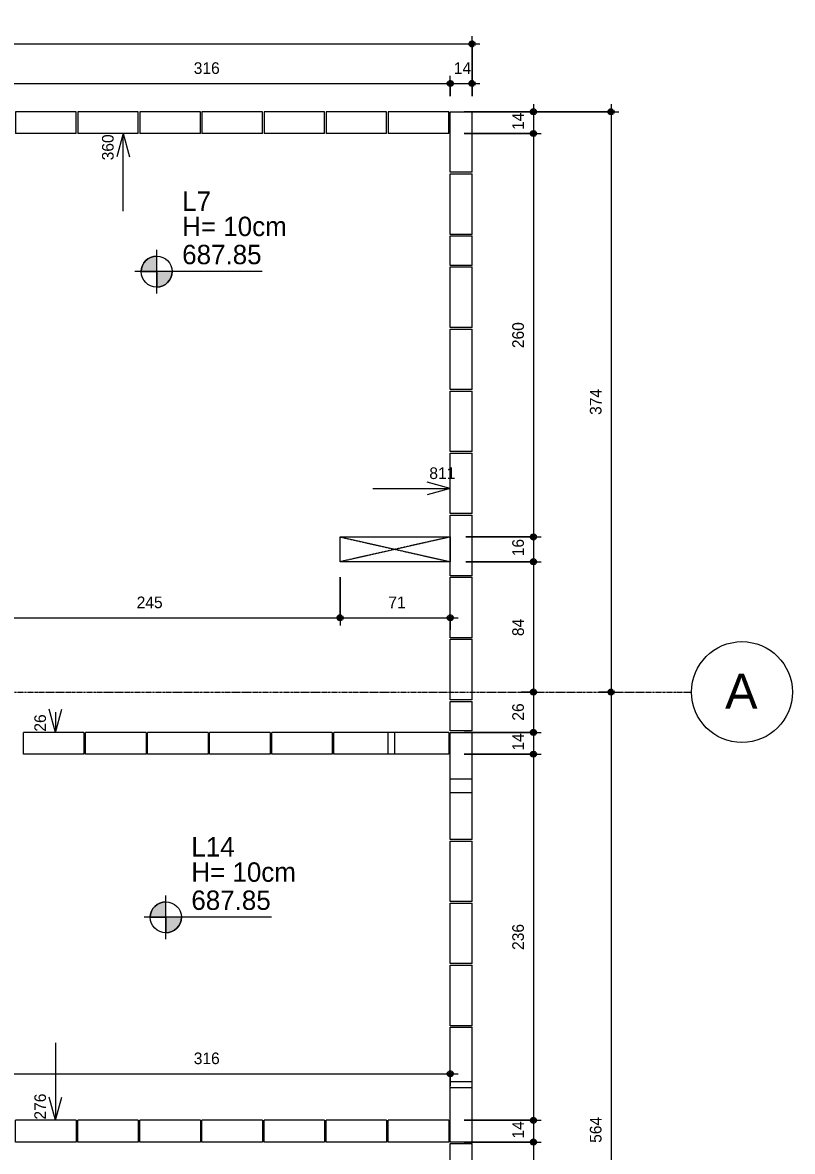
# Model space of a CAD drawing. Header units: centimetres. Extents: x 170 to 15941, y -2277 to 8860.
# Drawn here: x 8040 to 8536, y 134 to 862 of the extents above; entities that cross this region are included whole.
import ezdxf

# ---------------------------------------------------------------- set-up
doc = ezdxf.new("R2010")
doc.units = ezdxf.units.CM
doc.linetypes.add('Linha de eixo', pattern=[2.2225, 1.27, -0.3175, 0.3175, -0.3175])
doc.linetypes.add('Projeção', pattern=[0.396875, 0.238125, -0.15875])
doc.layers.add('A-ANNO-DIMS-1', color=1, linetype='Continuous', lineweight=9, true_color=0xff0000)
doc.layers.add('A-DETL-GENF-3', color=251, linetype='Continuous', lineweight=9, true_color=0x515151)
for name, color, linetype, lineweight in [('A-ANNO-DIMS-50', 7, 'Continuous', 9), ('A-DETL-THIN', 7, 'Continuous', 9), ('A-FLOR-OVHD', 7, 'Projeção', 9), ('G-ANNO-TEXT', 7, 'Continuous', 9), ('S-BEAM', 7, 'Continuous', 9), ('S-BEAM-1', 7, 'Continuous', 13), ('S-GRID-1', 7, 'Linha de eixo', 9), ('S-GRID-IDEN', 7, 'Continuous', 9)]:
    doc.layers.add(name, color=color, linetype=linetype, lineweight=lineweight)
doc.styles.add('Arial', font='arial.ttf', dxfattribs={"height": 22.5})
doc.styles.add('Bahnschrift_2', font='', dxfattribs={"height": 12.5})
doc.styles.add('Bahnschrift_7', font='', dxfattribs={"height": 7.5})
doc.styles.get('Bahnschrift_2').set_extended_font_data('Bahnschrift')
doc.styles.get('Bahnschrift_7').set_extended_font_data('Bahnschrift')
doc.dimstyles.new('COTA_ACUMULADA_1', dxfattribs={"dimscale": 30.48, "dimtxt": 8.33133, "dimasz": 0.049213, "dimexe": 0, "dimexo": 0.0625, "dimgap": 0.131234, "dimtad": 0, "dimjust": 2, "dimdec": 0, "dimzin": 0, "dimdsep": 46, "dimtxsty": 'Bahnschrift_7', "dimblk1": 'NONE', "dimblk2": 'OPEN30', "dimsah": 1, "dimcen": 0.09, "dimse1": 1, "dimsd1": 1, "dimazin": 0, "dimtfac": 1, "dimtdec": 4, "dimtix": 1, "dimtmove": 2, "dimatfit": 3, "dimfxl": 0, "dimfxlon": 1, "dimtvp": 1, "dimtolj": 1, "dimtzin": 0, "dimarcsym": 2})
doc.dimstyles.new('COTA_LINEAR', dxfattribs={"dimscale": 30.48, "dimtxt": 8.33133, "dimasz": 0.393701, "dimexe": 0.164042, "dimexo": 0.328084, "dimgap": 0.131234, "dimtad": 1, "dimdec": 0, "dimzin": 0, "dimdsep": 46, "dimtxsty": 'Bahnschrift_7', "dimblk1": 'DOTSMALL', "dimblk2": 'DOTSMALL', "dimsah": 1, "dimcen": 0.09, "dimdle": 0.164042, "dimazin": 0, "dimtfac": 1, "dimtdec": 4, "dimtix": 1, "dimtmove": 0, "dimatfit": 3, "dimfxl": 1, "dimtvp": 1, "dimtolj": 1, "dimtzin": 0, "dimarcsym": 2})

# ---------------------------------------------------------------- blocks, each defined once
blk = doc.blocks.new('LEONE - BLOCO CANALETA 14X39X2 - LEONE - BLOCO CANALETA 14X39X19-V2-FORMA DA COBERTURA')
at = {"layer": 'S-BEAM-1'}
for p, q in [((-19.5, 7), (19.5, 7)), ((-19.5, -7), (-19.5, 7)), ((19.5, 7), (19.5, -7)), ((-19.5, -7), (19.5, -7))]:
    blk.add_line(p, q, dxfattribs=at)
blk = doc.blocks.new('LEONE - BLOCO CANALETA 14X19X19 - LEONE - BLOCO CANALETA 14X19X19-3028554-FORMA DA COBERTURA')
at = {"layer": 'S-BEAM-1'}
for p, q in [((-9.5, 7), (9.5, 7)), ((-9.5, -7), (-9.5, 7)), ((9.5, 7), (9.5, -7)), ((-9.5, -7), (9.5, -7))]:
    blk.add_line(p, q, dxfattribs=at)
blk = doc.blocks.new('LEONE - BLOCO CANALETA 14X39X2 - LEONE - BLOCO CANALETA 14X39X19-2679375-FORMA DA COBERTURA')
at = {"layer": 'S-BEAM-1'}
for p, q in [((-19.5, 7), (19.5, 7)), ((-19.5, 7), (-19.5, -7)), ((19.5, -7), (19.5, 7)), ((-19.5, -7), (19.5, -7))]:
    blk.add_line(p, q, dxfattribs=at)
blk = doc.blocks.new('Eixo - M_Cabeça da grade - Círculo-45800-FORMA DA COBERTURA')
at = {"layer": 'S-GRID-IDEN'}
blk.add_circle((0, 0), 0.65, dxfattribs=at)
blk = doc.blocks.new('DIMBLOCK14-FORMA DA COBERTURA')
at = {"layer": 'A-ANNO-DIMS-50', "lineweight": 35, "true_color": 0xff0000}
h = blk.add_hatch(color=1, dxfattribs=at)
edge = h.paths.add_edge_path()
edge.add_arc((7999.52, 822.48), 1.5, 0, 360)
h = blk.add_hatch(color=1, dxfattribs=at)
edge = h.paths.add_edge_path()
edge.add_arc((8315.52, 822.48), 1.5, 0, 360)
at = {"layer": 'A-ANNO-DIMS-50', "color": 1, "true_color": 0xff0000}
for p, q in [((7999.52, 799.24), (7999.52, 827.48)), ((7999.52, 822.48), (8315.52, 822.48)), ((7999.52, 822.48), (7999.52, 799.24)), ((8315.52, 814.24), (8315.52, 827.48)), ((8315.52, 822.48), (8315.52, 814.24))]:
    blk.add_line(p, q, dxfattribs=at)
at = {"layer": 'A-ANNO-DIMS-50', "color": 1, "lineweight": 35, "true_color": 0xff0000}
for centre in [(7999.52, 822.48), (8315.52, 822.48)]:
    blk.add_circle(centre, 1.5, dxfattribs=at)
at = {"layer": 'A-ANNO-DIMS-50', "color": 0, "insert": (8150.26, 836.13), "char_height": 7.5, "width": 17.4201, "attachment_point": 1, "line_spacing_factor": 1.009858, "style": 'Bahnschrift_7'}
blk.add_mtext('316', dxfattribs=at)
blk = doc.blocks.new('_DotSmall')
at = {"color": 0, "linetype": 'ByBlock', "const_width": 0.5}
blk.add_lwpolyline([(-0.0625, 0, 1), (0.0625, 0, 1)], format="xyb", close=True, dxfattribs=at)
blk = doc.blocks.new('DIMBLOCK15-FORMA DA COBERTURA')
at = {"layer": 'A-ANNO-DIMS-50', "lineweight": 35, "true_color": 0xff0000}
h = blk.add_hatch(color=1, dxfattribs=at)
edge = h.paths.add_edge_path()
edge.add_arc((8315.52, 822.48), 1.5, 0, 360)
h = blk.add_hatch(color=1, dxfattribs=at)
edge = h.paths.add_edge_path()
edge.add_arc((8329.52, 822.48), 1.5, 0, 360)
at = {"layer": 'A-ANNO-DIMS-50', "color": 1, "true_color": 0xff0000}
for p, q in [((8315.52, 814.24), (8315.52, 827.48)), ((8315.52, 822.48), (8334.52, 822.48)), ((8315.52, 822.48), (8315.52, 814.24)), ((8329.52, 814.24), (8329.52, 827.48)), ((8329.52, 822.48), (8329.52, 814.24))]:
    blk.add_line(p, q, dxfattribs=at)
at = {"layer": 'A-ANNO-DIMS-50', "color": 1, "lineweight": 35, "true_color": 0xff0000}
for centre in [(8315.52, 822.48), (8329.52, 822.48)]:
    blk.add_circle(centre, 1.5, dxfattribs=at)
at = {"layer": 'A-ANNO-DIMS-50', "color": 0, "insert": (8317.79, 836.13), "char_height": 7.5, "width": 11.3609, "attachment_point": 1, "line_spacing_factor": 1.009858, "style": 'Bahnschrift_7'}
blk.add_mtext('14', dxfattribs=at)
blk = doc.blocks.new('DIMBLOCK18-FORMA DA COBERTURA')
at = {"layer": 'A-ANNO-DIMS-50', "lineweight": 35, "true_color": 0xff0000}
h = blk.add_hatch(color=1, dxfattribs=at)
edge = h.paths.add_edge_path()
edge.add_arc((7504.52, 847.97), 1.5, 0, 360)
h = blk.add_hatch(color=1, dxfattribs=at)
edge = h.paths.add_edge_path()
edge.add_arc((8329.52, 847.97), 1.5, 0, 360)
at = {"layer": 'A-ANNO-DIMS-50', "color": 1, "true_color": 0xff0000}
for p, q in [((7504.52, 840.09), (7504.52, 852.97)), ((8329.52, 814.24), (8329.52, 852.97)), ((7504.52, 847.97), (8334.52, 847.97)), ((7504.52, 847.97), (7504.52, 840.09)), ((8329.52, 847.97), (8329.52, 814.24))]:
    blk.add_line(p, q, dxfattribs=at)
at = {"layer": 'A-ANNO-DIMS-50', "color": 1, "lineweight": 35, "true_color": 0xff0000}
for centre in [(7504.52, 847.97), (8329.52, 847.97)]:
    blk.add_circle(centre, 1.5, dxfattribs=at)
at = {"layer": 'A-ANNO-DIMS-50', "color": 0, "insert": (7908.5, 861.61), "char_height": 7.5, "width": 20.4496, "attachment_point": 1, "line_spacing_factor": 1.009858, "style": 'Bahnschrift_7'}
blk.add_mtext('825', dxfattribs=at)
blk = doc.blocks.new('DIMBLOCK56-FORMA DA COBERTURA')
at = {"layer": 'A-ANNO-DIMS-50', "lineweight": 35, "true_color": 0xff0000}
h = blk.add_hatch(color=1, dxfattribs=at)
edge = h.paths.add_edge_path()
edge.add_arc((8369.07, 804.24), 1.5, 0, 360)
h = blk.add_hatch(color=1, dxfattribs=at)
edge = h.paths.add_edge_path()
edge.add_arc((8369.07, 790.24), 1.5, 0, 360)
at = {"layer": 'A-ANNO-DIMS-50', "color": 1, "true_color": 0xff0000}
for p, q in [((8369.07, 809.24), (8369.07, 790.24)), ((8324.52, 804.24), (8374.07, 804.24)), ((8369.07, 804.24), (8324.52, 804.24)), ((8324.52, 790.24), (8374.07, 790.24)), ((8369.07, 790.24), (8324.52, 790.24))]:
    blk.add_line(p, q, dxfattribs=at)
at = {"layer": 'A-ANNO-DIMS-50', "color": 1, "lineweight": 35, "true_color": 0xff0000}
for centre in [(8369.07, 804.24), (8369.07, 790.24)]:
    blk.add_circle(centre, 1.5, dxfattribs=at)
at = {"layer": 'A-ANNO-DIMS-50', "color": 0, "insert": (8355.42, 792.51), "char_height": 7.5, "width": 11.3609, "attachment_point": 1, "rotation": 90, "line_spacing_factor": 1.009858, "style": 'Bahnschrift_7'}
blk.add_mtext('14', dxfattribs=at)
blk = doc.blocks.new('DIMBLOCK57-FORMA DA COBERTURA')
at = {"layer": 'A-ANNO-DIMS-50', "lineweight": 35, "true_color": 0xff0000}
h = blk.add_hatch(color=1, dxfattribs=at)
edge = h.paths.add_edge_path()
edge.add_arc((8369.07, 790.24), 1.5, 0, 360)
h = blk.add_hatch(color=1, dxfattribs=at)
edge = h.paths.add_edge_path()
edge.add_arc((8369.07, 530.24), 1.5, 0, 360)
at = {"layer": 'A-ANNO-DIMS-50', "color": 1, "true_color": 0xff0000}
for p, q in [((8324.52, 790.24), (8374.07, 790.24)), ((8369.07, 790.24), (8324.52, 790.24)), ((8369.07, 790.24), (8369.07, 530.24)), ((8325.52, 530.24), (8374.07, 530.24)), ((8369.07, 530.24), (8325.52, 530.24))]:
    blk.add_line(p, q, dxfattribs=at)
at = {"layer": 'A-ANNO-DIMS-50', "color": 1, "lineweight": 35, "true_color": 0xff0000}
for centre in [(8369.07, 790.24), (8369.07, 530.24)]:
    blk.add_circle(centre, 1.5, dxfattribs=at)
at = {"layer": 'A-ANNO-DIMS-50', "color": 0, "insert": (8355.42, 651.91), "char_height": 7.5, "width": 19.9952, "attachment_point": 1, "rotation": 90, "line_spacing_factor": 1.009858, "style": 'Bahnschrift_7'}
blk.add_mtext('260', dxfattribs=at)
blk = doc.blocks.new('DIMBLOCK58-FORMA DA COBERTURA')
at = {"layer": 'A-ANNO-DIMS-50', "lineweight": 35, "true_color": 0xff0000}
h = blk.add_hatch(color=1, dxfattribs=at)
edge = h.paths.add_edge_path()
edge.add_arc((8369.07, 530.24), 1.5, 0, 360)
h = blk.add_hatch(color=1, dxfattribs=at)
edge = h.paths.add_edge_path()
edge.add_arc((8369.07, 514.24), 1.5, 0, 360)
at = {"layer": 'A-ANNO-DIMS-50', "color": 1, "true_color": 0xff0000}
for p, q in [((8325.52, 530.24), (8374.07, 530.24)), ((8369.07, 530.24), (8325.52, 530.24)), ((8369.07, 530.24), (8369.07, 514.24)), ((8325.52, 514.24), (8374.07, 514.24)), ((8369.07, 514.24), (8325.52, 514.24))]:
    blk.add_line(p, q, dxfattribs=at)
at = {"layer": 'A-ANNO-DIMS-50', "color": 1, "lineweight": 35, "true_color": 0xff0000}
for centre in [(8369.07, 530.24), (8369.07, 514.24)]:
    blk.add_circle(centre, 1.5, dxfattribs=at)
at = {"layer": 'A-ANNO-DIMS-50', "color": 0, "insert": (8355.42, 517.76), "char_height": 7.5, "width": 10.755, "attachment_point": 1, "rotation": 90, "line_spacing_factor": 1.009858, "style": 'Bahnschrift_7'}
blk.add_mtext('16', dxfattribs=at)
blk = doc.blocks.new('DIMBLOCK59-FORMA DA COBERTURA')
at = {"layer": 'A-ANNO-DIMS-50', "lineweight": 35, "true_color": 0xff0000}
h = blk.add_hatch(color=1, dxfattribs=at)
edge = h.paths.add_edge_path()
edge.add_arc((8369.07, 514.24), 1.5, 0, 360)
h = blk.add_hatch(color=1, dxfattribs=at)
edge = h.paths.add_edge_path()
edge.add_arc((8369.07, 430.24), 1.5, 0, 360)
at = {"layer": 'A-ANNO-DIMS-50', "color": 1, "true_color": 0xff0000}
for p, q in [((8325.52, 514.24), (8374.07, 514.24)), ((8369.07, 514.24), (8325.52, 514.24)), ((8369.07, 514.24), (8369.07, 430.24)), ((8361.19, 430.24), (8374.07, 430.24)), ((8369.07, 430.24), (8361.19, 430.24))]:
    blk.add_line(p, q, dxfattribs=at)
at = {"layer": 'A-ANNO-DIMS-50', "color": 1, "lineweight": 35, "true_color": 0xff0000}
for centre in [(8369.07, 514.24), (8369.07, 430.24)]:
    blk.add_circle(centre, 1.5, dxfattribs=at)
at = {"layer": 'A-ANNO-DIMS-50', "color": 0, "insert": (8355.42, 466.31), "char_height": 7.5, "width": 14.239, "attachment_point": 1, "rotation": 90, "line_spacing_factor": 1.009858, "style": 'Bahnschrift_7'}
blk.add_mtext('84', dxfattribs=at)
blk = doc.blocks.new('DIMBLOCK60-FORMA DA COBERTURA')
at = {"layer": 'A-ANNO-DIMS-50', "lineweight": 35, "true_color": 0xff0000}
h = blk.add_hatch(color=1, dxfattribs=at)
edge = h.paths.add_edge_path()
edge.add_arc((8369.07, 430.24), 1.5, 0, 360)
h = blk.add_hatch(color=1, dxfattribs=at)
edge = h.paths.add_edge_path()
edge.add_arc((8369.07, 404.24), 1.5, 0, 360)
at = {"layer": 'A-ANNO-DIMS-50', "color": 1, "true_color": 0xff0000}
for p, q in [((8361.19, 430.24), (8374.07, 430.24)), ((8369.07, 430.24), (8361.19, 430.24)), ((8369.07, 430.24), (8369.07, 404.24)), ((8324.52, 404.24), (8374.07, 404.24)), ((8369.07, 404.24), (8324.52, 404.24))]:
    blk.add_line(p, q, dxfattribs=at)
at = {"layer": 'A-ANNO-DIMS-50', "color": 1, "lineweight": 35, "true_color": 0xff0000}
for centre in [(8369.07, 430.24), (8369.07, 404.24)]:
    blk.add_circle(centre, 1.5, dxfattribs=at)
at = {"layer": 'A-ANNO-DIMS-50', "color": 0, "insert": (8355.42, 411.82), "char_height": 7.5, "width": 13.0272, "attachment_point": 1, "rotation": 90, "line_spacing_factor": 1.009858, "style": 'Bahnschrift_7'}
blk.add_mtext('26', dxfattribs=at)
blk = doc.blocks.new('DIMBLOCK61-FORMA DA COBERTURA')
at = {"layer": 'A-ANNO-DIMS-50', "lineweight": 35, "true_color": 0xff0000}
h = blk.add_hatch(color=1, dxfattribs=at)
edge = h.paths.add_edge_path()
edge.add_arc((8369.07, 404.24), 1.5, 0, 360)
h = blk.add_hatch(color=1, dxfattribs=at)
edge = h.paths.add_edge_path()
edge.add_arc((8369.07, 390.24), 1.5, 0, 360)
at = {"layer": 'A-ANNO-DIMS-50', "color": 1, "true_color": 0xff0000}
for p, q in [((8324.52, 404.24), (8374.07, 404.24)), ((8369.07, 404.24), (8324.52, 404.24)), ((8369.07, 404.24), (8369.07, 390.24)), ((8324.52, 390.24), (8374.07, 390.24)), ((8369.07, 390.24), (8324.52, 390.24))]:
    blk.add_line(p, q, dxfattribs=at)
at = {"layer": 'A-ANNO-DIMS-50', "color": 1, "lineweight": 35, "true_color": 0xff0000}
for centre in [(8369.07, 404.24), (8369.07, 390.24)]:
    blk.add_circle(centre, 1.5, dxfattribs=at)
at = {"layer": 'A-ANNO-DIMS-50', "color": 0, "insert": (8355.42, 392.51), "char_height": 7.5, "width": 11.3609, "attachment_point": 1, "rotation": 90, "line_spacing_factor": 1.009858, "style": 'Bahnschrift_7'}
blk.add_mtext('14', dxfattribs=at)
blk = doc.blocks.new('DIMBLOCK62-FORMA DA COBERTURA')
at = {"layer": 'A-ANNO-DIMS-50', "lineweight": 35, "true_color": 0xff0000}
h = blk.add_hatch(color=1, dxfattribs=at)
edge = h.paths.add_edge_path()
edge.add_arc((8369.07, 390.24), 1.5, 0, 360)
h = blk.add_hatch(color=1, dxfattribs=at)
edge = h.paths.add_edge_path()
edge.add_arc((8369.07, 154.24), 1.5, 0, 360)
at = {"layer": 'A-ANNO-DIMS-50', "color": 1, "true_color": 0xff0000}
for p, q in [((8324.52, 390.24), (8374.07, 390.24)), ((8369.07, 390.24), (8324.52, 390.24)), ((8369.07, 390.24), (8369.07, 154.24)), ((8324.52, 154.24), (8374.07, 154.24)), ((8369.07, 154.24), (8324.52, 154.24))]:
    blk.add_line(p, q, dxfattribs=at)
at = {"layer": 'A-ANNO-DIMS-50', "color": 1, "lineweight": 35, "true_color": 0xff0000}
for centre in [(8369.07, 390.24), (8369.07, 154.24)]:
    blk.add_circle(centre, 1.5, dxfattribs=at)
at = {"layer": 'A-ANNO-DIMS-50', "color": 0, "insert": (8355.42, 264.04), "char_height": 7.5, "width": 19.6922, "attachment_point": 1, "rotation": 90, "line_spacing_factor": 1.009858, "style": 'Bahnschrift_7'}
blk.add_mtext('236', dxfattribs=at)
blk = doc.blocks.new('DIMBLOCK63-FORMA DA COBERTURA')
at = {"layer": 'A-ANNO-DIMS-50', "lineweight": 35, "true_color": 0xff0000}
h = blk.add_hatch(color=1, dxfattribs=at)
edge = h.paths.add_edge_path()
edge.add_arc((8369.07, 154.24), 1.5, 0, 360)
h = blk.add_hatch(color=1, dxfattribs=at)
edge = h.paths.add_edge_path()
edge.add_arc((8369.07, 140.24), 1.5, 0, 360)
at = {"layer": 'A-ANNO-DIMS-50', "color": 1, "true_color": 0xff0000}
for p, q in [((8324.52, 154.24), (8374.07, 154.24)), ((8369.07, 154.24), (8324.52, 154.24)), ((8369.07, 154.24), (8369.07, 140.24)), ((8324.52, 140.24), (8374.07, 140.24)), ((8369.07, 140.24), (8324.52, 140.24))]:
    blk.add_line(p, q, dxfattribs=at)
at = {"layer": 'A-ANNO-DIMS-50', "color": 1, "lineweight": 35, "true_color": 0xff0000}
for centre in [(8369.07, 154.24), (8369.07, 140.24)]:
    blk.add_circle(centre, 1.5, dxfattribs=at)
at = {"layer": 'A-ANNO-DIMS-50', "color": 0, "insert": (8355.42, 142.51), "char_height": 7.5, "width": 11.3609, "attachment_point": 1, "rotation": 90, "line_spacing_factor": 1.009858, "style": 'Bahnschrift_7'}
blk.add_mtext('14', dxfattribs=at)
blk = doc.blocks.new('DIMBLOCK64-FORMA DA COBERTURA')
at = {"layer": 'A-ANNO-DIMS-50', "lineweight": 35, "true_color": 0xff0000}
h = blk.add_hatch(color=1, dxfattribs=at)
edge = h.paths.add_edge_path()
edge.add_arc((8369.07, 140.24), 1.5, 0, 360)
h = blk.add_hatch(color=1, dxfattribs=at)
edge = h.paths.add_edge_path()
edge.add_arc((8369.07, -95.76), 1.5, 0, 360)
at = {"layer": 'A-ANNO-DIMS-50', "color": 1, "true_color": 0xff0000}
for p, q in [((8324.52, 140.24), (8374.07, 140.24)), ((8369.07, 140.24), (8324.52, 140.24)), ((8369.07, 140.24), (8369.07, -95.76)), ((8324.52, -95.76), (8374.07, -95.76)), ((8369.07, -95.76), (8324.52, -95.76))]:
    blk.add_line(p, q, dxfattribs=at)
at = {"layer": 'A-ANNO-DIMS-50', "color": 1, "lineweight": 35, "true_color": 0xff0000}
for centre in [(8369.07, 140.24), (8369.07, -95.76)]:
    blk.add_circle(centre, 1.5, dxfattribs=at)
at = {"layer": 'A-ANNO-DIMS-50', "color": 0, "insert": (8355.42, 14.04), "char_height": 7.5, "width": 19.6922, "attachment_point": 1, "rotation": 90, "line_spacing_factor": 1.009858, "style": 'Bahnschrift_7'}
blk.add_mtext('236', dxfattribs=at)
blk = doc.blocks.new('DIMBLOCK71-FORMA DA COBERTURA')
at = {"layer": 'A-ANNO-DIMS-50', "lineweight": 35, "true_color": 0xff0000}
h = blk.add_hatch(color=1, dxfattribs=at)
edge = h.paths.add_edge_path()
edge.add_arc((8419.07, 804.24), 1.5, 0, 360)
h = blk.add_hatch(color=1, dxfattribs=at)
edge = h.paths.add_edge_path()
edge.add_arc((8419.07, 430.24), 1.5, 0, 360)
at = {"layer": 'A-ANNO-DIMS-50', "color": 1, "true_color": 0xff0000}
for p, q in [((8419.07, 809.24), (8419.07, 430.24)), ((8339.52, 804.24), (8424.07, 804.24)), ((8419.07, 804.24), (8339.52, 804.24)), ((8411.19, 430.24), (8424.07, 430.24)), ((8419.07, 430.24), (8411.19, 430.24))]:
    blk.add_line(p, q, dxfattribs=at)
at = {"layer": 'A-ANNO-DIMS-50', "color": 1, "lineweight": 35, "true_color": 0xff0000}
for centre in [(8419.07, 804.24), (8419.07, 430.24)]:
    blk.add_circle(centre, 1.5, dxfattribs=at)
at = {"layer": 'A-ANNO-DIMS-50', "color": 0, "insert": (8405.42, 608.85), "char_height": 7.5, "width": 20.1467, "attachment_point": 1, "rotation": 90, "line_spacing_factor": 1.009858, "style": 'Bahnschrift_7'}
blk.add_mtext('374', dxfattribs=at)
blk = doc.blocks.new('DIMBLOCK72-FORMA DA COBERTURA')
at = {"layer": 'A-ANNO-DIMS-50', "lineweight": 35, "true_color": 0xff0000}
h = blk.add_hatch(color=1, dxfattribs=at)
edge = h.paths.add_edge_path()
edge.add_arc((8419.07, 430.24), 1.5, 0, 360)
h = blk.add_hatch(color=1, dxfattribs=at)
edge = h.paths.add_edge_path()
edge.add_arc((8419.07, -133.76), 1.5, 0, 360)
at = {"layer": 'A-ANNO-DIMS-50', "color": 1, "true_color": 0xff0000}
for p, q in [((8411.19, 430.24), (8424.07, 430.24)), ((8419.07, 430.24), (8411.19, 430.24)), ((8419.07, 430.24), (8419.07, -133.76)), ((8411.19, -133.76), (8424.07, -133.76)), ((8419.07, -133.76), (8411.19, -133.76))]:
    blk.add_line(p, q, dxfattribs=at)
at = {"layer": 'A-ANNO-DIMS-50', "color": 1, "lineweight": 35, "true_color": 0xff0000}
for centre in [(8419.07, 430.24), (8419.07, -133.76)]:
    blk.add_circle(centre, 1.5, dxfattribs=at)
at = {"layer": 'A-ANNO-DIMS-50', "color": 0, "insert": (8405.42, 139.72), "char_height": 7.5, "width": 20.4496, "attachment_point": 1, "rotation": 90, "line_spacing_factor": 1.009858, "style": 'Bahnschrift_7'}
blk.add_mtext('564', dxfattribs=at)
blk = doc.blocks.new('DIMBLOCK92-FORMA DA COBERTURA')
at = {"layer": 'A-ANNO-DIMS-50', "lineweight": 35, "true_color": 0xff0000}
h = blk.add_hatch(color=1, dxfattribs=at)
edge = h.paths.add_edge_path()
edge.add_arc((7999.52, 478.16), 1.5, 0, 360)
h = blk.add_hatch(color=1, dxfattribs=at)
edge = h.paths.add_edge_path()
edge.add_arc((8244.52, 478.16), 1.5, 0, 360)
at = {"layer": 'A-ANNO-DIMS-50', "color": 1, "true_color": 0xff0000}
for p, q in [((8244.52, 504.24), (8244.52, 473.16)), ((8244.52, 478.16), (8244.52, 504.24)), ((7999.52, 485.24), (7999.52, 473.16)), ((7999.52, 478.16), (7999.52, 485.24)), ((7999.52, 478.16), (8244.52, 478.16))]:
    blk.add_line(p, q, dxfattribs=at)
at = {"layer": 'A-ANNO-DIMS-50', "color": 1, "lineweight": 35, "true_color": 0xff0000}
for centre in [(7999.52, 478.16), (8244.52, 478.16)]:
    blk.add_circle(centre, 1.5, dxfattribs=at)
at = {"layer": 'A-ANNO-DIMS-50', "color": 0, "insert": (8113.5, 491.81), "char_height": 7.5, "width": 20.4496, "attachment_point": 1, "line_spacing_factor": 1.009858, "style": 'Bahnschrift_7'}
blk.add_mtext('245', dxfattribs=at)
blk = doc.blocks.new('DIMBLOCK93-FORMA DA COBERTURA')
at = {"layer": 'A-ANNO-DIMS-50', "lineweight": 35, "true_color": 0xff0000}
h = blk.add_hatch(color=1, dxfattribs=at)
edge = h.paths.add_edge_path()
edge.add_arc((8244.52, 478.16), 1.5, 0, 360)
h = blk.add_hatch(color=1, dxfattribs=at)
edge = h.paths.add_edge_path()
edge.add_arc((8315.52, 478.16), 1.5, 0, 360)
at = {"layer": 'A-ANNO-DIMS-50', "color": 1, "true_color": 0xff0000}
for p, q in [((8244.52, 504.24), (8244.52, 473.16)), ((8244.52, 478.16), (8244.52, 504.24)), ((8315.52, 470.28), (8315.52, 483.16)), ((8244.52, 478.16), (8320.52, 478.16)), ((8315.52, 478.16), (8315.52, 470.28))]:
    blk.add_line(p, q, dxfattribs=at)
at = {"layer": 'A-ANNO-DIMS-50', "color": 1, "lineweight": 35, "true_color": 0xff0000}
for centre in [(8244.52, 478.16), (8315.52, 478.16)]:
    blk.add_circle(centre, 1.5, dxfattribs=at)
at = {"layer": 'A-ANNO-DIMS-50', "color": 0, "insert": (8275.6, 491.81), "char_height": 7.5, "width": 10.6035, "attachment_point": 1, "line_spacing_factor": 1.009858, "style": 'Bahnschrift_7'}
blk.add_mtext('71', dxfattribs=at)
blk = doc.blocks.new('DIMBLOCK114-FORMA DA COBERTURA')
at = {"layer": 'A-ANNO-DIMS-50', "lineweight": 35, "true_color": 0xff0000}
h = blk.add_hatch(color=1, dxfattribs=at)
edge = h.paths.add_edge_path()
edge.add_arc((7999.52, 184.29), 1.5, 0, 360)
h = blk.add_hatch(color=1, dxfattribs=at)
edge = h.paths.add_edge_path()
edge.add_arc((8315.52, 184.29), 1.5, 0, 360)
at = {"layer": 'A-ANNO-DIMS-50', "color": 1, "true_color": 0xff0000}
for p, q in [((7999.52, 176.41), (7999.52, 189.29)), ((8315.52, 176.41), (8315.52, 189.29)), ((7999.52, 184.29), (8320.52, 184.29)), ((7999.52, 184.29), (7999.52, 176.41)), ((8315.52, 184.29), (8315.52, 176.41))]:
    blk.add_line(p, q, dxfattribs=at)
at = {"layer": 'A-ANNO-DIMS-50', "color": 1, "lineweight": 35, "true_color": 0xff0000}
for centre in [(7999.52, 184.29), (8315.52, 184.29)]:
    blk.add_circle(centre, 1.5, dxfattribs=at)
at = {"layer": 'A-ANNO-DIMS-50', "color": 0, "insert": (8150.26, 197.94), "char_height": 7.5, "width": 17.4201, "attachment_point": 1, "line_spacing_factor": 1.009858, "style": 'Bahnschrift_7'}
blk.add_mtext('316', dxfattribs=at)
blk = doc.blocks.new('DIMBLOCK314-FORMA DA COBERTURA')
at = {"layer": 'A-ANNO-DIMS-50', "color": 1, "true_color": 0xff0000}
for p, q in [((8265.52, 561.4), (8315.52, 561.4)), ((8315.52, 561.4), (8300.52, 565.42)), ((8315.52, 561.4), (8300.52, 557.38)), ((8315.52, 561.4), (8315.52, 561.4)), ((8315.52, 561.4), (8315.52, 561.4))]:
    blk.add_line(p, q, dxfattribs=at)
at = {"layer": 'A-ANNO-DIMS-50', "color": 0, "insert": (8302.02, 575.05), "char_height": 7.5, "width": 15.6023, "attachment_point": 1, "line_spacing_factor": 1.009858, "style": 'Bahnschrift_7'}
blk.add_mtext('811', dxfattribs=at)
blk = doc.blocks.new('_None')
blk = doc.blocks.new('_Open30')
at = {"color": 0, "linetype": 'ByBlock', "lineweight": -2}
for p, q in [((-1, 0.27), (0, 0)), ((0, 0), (-1, -0.27)), ((0, 0), (-1, 0))]:
    blk.add_line(p, q, dxfattribs=at)
blk = doc.blocks.new('DIMBLOCK352-FORMA DA COBERTURA')
at = {"layer": 'A-ANNO-DIMS-50', "color": 1, "true_color": 0xff0000}
for p, q in [((8104.82, 790.24), (8100.8, 775.24)), ((8104.82, 790.24), (8108.83, 775.24)), ((8104.82, 740.24), (8104.82, 790.24)), ((8104.82, 790.24), (8104.82, 790.24)), ((8104.82, 790.24), (8104.82, 790.24))]:
    blk.add_line(p, q, dxfattribs=at)
at = {"layer": 'A-ANNO-DIMS-50', "color": 0, "insert": (8091.17, 772.95), "char_height": 7.5, "width": 20.1467, "attachment_point": 1, "rotation": 90, "line_spacing_factor": 1.009858, "style": 'Bahnschrift_7'}
blk.add_mtext('360', dxfattribs=at)
blk = doc.blocks.new('DIMBLOCK354-FORMA DA COBERTURA')
at = {"layer": 'A-ANNO-DIMS-50', "color": 1, "true_color": 0xff0000}
for p, q in [((8061.22, 404.24), (8057.2, 419.24)), ((8061.22, 404.24), (8065.24, 419.24)), ((8061.22, 417.24), (8061.22, 404.24)), ((8061.22, 404.24), (8061.22, 404.24)), ((8061.22, 404.24), (8061.22, 404.24))]:
    blk.add_line(p, q, dxfattribs=at)
at = {"layer": 'A-ANNO-DIMS-50', "color": 0, "insert": (8047.58, 404.74), "char_height": 7.5, "width": 13.0272, "attachment_point": 1, "rotation": 90, "line_spacing_factor": 1.009858, "style": 'Bahnschrift_7'}
blk.add_mtext('26', dxfattribs=at)
blk = doc.blocks.new('DIMBLOCK355-FORMA DA COBERTURA')
at = {"layer": 'A-ANNO-DIMS-50', "color": 1, "true_color": 0xff0000}
for p, q in [((8061.22, 204.24), (8061.22, 154.24)), ((8061.22, 154.24), (8057.2, 169.24)), ((8061.22, 154.24), (8065.24, 169.24)), ((8061.22, 154.24), (8061.22, 154.24)), ((8061.22, 154.24), (8061.22, 154.24))]:
    blk.add_line(p, q, dxfattribs=at)
at = {"layer": 'A-ANNO-DIMS-50', "color": 0, "insert": (8047.58, 154.74), "char_height": 7.5, "width": 19.3893, "attachment_point": 1, "rotation": 90, "line_spacing_factor": 1.009858, "style": 'Bahnschrift_7'}
blk.add_mtext('276', dxfattribs=at)

msp = doc.modelspace()

# ---------------------------------------------------------------- hatches: boundary and pattern name
at = {"layer": 'A-DETL-GENF-3'}
for points in [[(8116.74, 701.21), (8126.39, 701.21), (8126.39, 711.21), (8123.81, 710.87), (8121.39, 709.87), (8119.32, 708.29), (8117.73, 706.21), (8116.74, 703.8), (8116.39, 701.21)], [(8126.39, 691.21), (8128.98, 691.56), (8131.39, 692.55), (8133.47, 694.14), (8135.06, 696.21), (8136.05, 698.63), (8136.39, 701.21), (8126.39, 701.21)], [(8123.63, 285.08), (8132.29, 285.08), (8132.29, 295.08), (8129.7, 294.74), (8127.29, 293.74), (8125.21, 292.15), (8123.63, 290.08), (8122.63, 287.67), (8122.29, 285.08)], [(8132.29, 275.08), (8134.87, 275.42), (8137.29, 276.42), (8139.36, 278.01), (8140.95, 280.08), (8141.95, 282.49), (8142.29, 285.08), (8132.29, 285.08)]]:
    msp.add_hatch(color=256, dxfattribs=at).paths.add_polyline_path(points)

# ---------------------------------------------------------------- linework, layer by layer
at = {"layer": 'A-DETL-THIN'}
for p, q in [((8126.39, 687.21), (8126.39, 715.21)), ((8126.39, 687.21), (8126.39, 715.21)), ((8126.39, 701.21), (8126.39, 711.21)), ((8194.39, 701.21), (8112.39, 701.21)), ((8194.39, 701.21), (8112.39, 701.21)), ((8116.39, 701.21), (8126.39, 701.21)), ((8136.39, 701.21), (8126.39, 701.21)), ((8126.39, 701.21), (8126.39, 691.21)), ((8244.52, 530.24), (8315.52, 530.24)), ((8244.52, 514.24), (8244.52, 530.24)), ((8315.52, 530.24), (8315.52, 514.24)), ((8315.52, 514.24), (8244.52, 514.24)), ((8132.29, 271.08), (8132.29, 299.08)), ((8132.29, 271.08), (8132.29, 299.08)), ((8132.29, 285.08), (8132.29, 295.08)), ((8200.29, 285.08), (8118.29, 285.08)), ((8200.29, 285.08), (8118.29, 285.08)), ((8122.29, 285.08), (8132.29, 285.08)), ((8142.29, 285.08), (8132.29, 285.08)), ((8132.29, 285.08), (8132.29, 275.08))]:
    msp.add_line(p, q, dxfattribs=at)
for centre in [(8126.39, 701.21), (8126.39, 701.21), (8132.29, 285.08), (8132.29, 285.08)]:
    msp.add_circle(centre, 10, dxfattribs=at)
for centre, start, end in [((8126.39, 701.21), 90, 180), ((8126.39, 701.21), 270, 360), ((8132.29, 285.08), 90, 180), ((8132.29, 285.08), 270, 360)]:
    msp.add_arc(centre, 10, start, end, dxfattribs=at)
at = {"layer": 'A-FLOR-OVHD'}
for p, q in [((8244.52, 530.24), (8315.52, 514.24)), ((8315.52, 530.24), (8244.52, 514.24))]:
    msp.add_line(p, q, dxfattribs=at)
at = {"layer": 'S-GRID-1'}
msp.add_line((5636.63, 430.24), (8470.88, 430.24), dxfattribs=at)

# ---------------------------------------------------------------- block references
at = {"layer": 'S-BEAM'}
for name, p, rotation in [('LEONE - BLOCO CANALETA 14X39X2 - LEONE - BLOCO CANALETA 14X39X19-2679375-FORMA DA COBERTURA', (8055.02, 797.24), 180), ('LEONE - BLOCO CANALETA 14X39X2 - LEONE - BLOCO CANALETA 14X39X19-2679375-FORMA DA COBERTURA', (8095.02, 797.24), 180), ('LEONE - BLOCO CANALETA 14X39X2 - LEONE - BLOCO CANALETA 14X39X19-2679375-FORMA DA COBERTURA', (8135.02, 797.24), 180), ('LEONE - BLOCO CANALETA 14X39X2 - LEONE - BLOCO CANALETA 14X39X19-2679375-FORMA DA COBERTURA', (8175.02, 797.24), 180), ('LEONE - BLOCO CANALETA 14X39X2 - LEONE - BLOCO CANALETA 14X39X19-2679375-FORMA DA COBERTURA', (8215.02, 797.24), 180), ('LEONE - BLOCO CANALETA 14X39X2 - LEONE - BLOCO CANALETA 14X39X19-2679375-FORMA DA COBERTURA', (8255.02, 797.24), 180), ('LEONE - BLOCO CANALETA 14X39X2 - LEONE - BLOCO CANALETA 14X39X19-2679375-FORMA DA COBERTURA', (8295.02, 797.24), 180), ('LEONE - BLOCO CANALETA 14X39X2 - LEONE - BLOCO CANALETA 14X39X19-V2-FORMA DA COBERTURA', (8322.52, 784.74), 90.00000000000026), ('LEONE - BLOCO CANALETA 14X39X2 - LEONE - BLOCO CANALETA 14X39X19-V2-FORMA DA COBERTURA', (8322.52, 744.74), 90.00000000000026), ('LEONE - BLOCO CANALETA 14X19X19 - LEONE - BLOCO CANALETA 14X19X19-3028554-FORMA DA COBERTURA', (8322.52, 714.74), 90.00000000000055), ('LEONE - BLOCO CANALETA 14X39X2 - LEONE - BLOCO CANALETA 14X39X19-V2-FORMA DA COBERTURA', (8322.52, 684.74), 90.00000000000026), ('LEONE - BLOCO CANALETA 14X39X2 - LEONE - BLOCO CANALETA 14X39X19-V2-FORMA DA COBERTURA', (8322.52, 644.74), 90.00000000000026), ('LEONE - BLOCO CANALETA 14X39X2 - LEONE - BLOCO CANALETA 14X39X19-V2-FORMA DA COBERTURA', (8322.52, 604.74), 90.00000000000026), ('LEONE - BLOCO CANALETA 14X39X2 - LEONE - BLOCO CANALETA 14X39X19-V2-FORMA DA COBERTURA', (8322.52, 564.74), 90.00000000000026), ('LEONE - BLOCO CANALETA 14X39X2 - LEONE - BLOCO CANALETA 14X39X19-V2-FORMA DA COBERTURA', (8322.52, 524.74), 90.00000000000026), ('LEONE - BLOCO CANALETA 14X39X2 - LEONE - BLOCO CANALETA 14X39X19-V2-FORMA DA COBERTURA', (8322.52, 484.74), 90.00000000000026), ('LEONE - BLOCO CANALETA 14X39X2 - LEONE - BLOCO CANALETA 14X39X19-V2-FORMA DA COBERTURA', (8322.52, 444.74), 90.00000000000026), ('LEONE - BLOCO CANALETA 14X19X19 - LEONE - BLOCO CANALETA 14X19X19-3028554-FORMA DA COBERTURA', (8322.52, 414.74), 90.00000000000055), ('LEONE - BLOCO CANALETA 14X39X2 - LEONE - BLOCO CANALETA 14X39X19-V2-FORMA DA COBERTURA', (8060.02, 397.24), 180), ('LEONE - BLOCO CANALETA 14X39X2 - LEONE - BLOCO CANALETA 14X39X19-V2-FORMA DA COBERTURA', (8100.02, 397.24), 180), ('LEONE - BLOCO CANALETA 14X39X2 - LEONE - BLOCO CANALETA 14X39X19-V2-FORMA DA COBERTURA', (8140.02, 397.24), 180), ('LEONE - BLOCO CANALETA 14X39X2 - LEONE - BLOCO CANALETA 14X39X19-V2-FORMA DA COBERTURA', (8180.02, 397.24), 180), ('LEONE - BLOCO CANALETA 14X39X2 - LEONE - BLOCO CANALETA 14X39X19-V2-FORMA DA COBERTURA', (8220.02, 397.24), 180), ('LEONE - BLOCO CANALETA 14X39X2 - LEONE - BLOCO CANALETA 14X39X19-V2-FORMA DA COBERTURA', (8260.02, 397.24), 180), ('LEONE - BLOCO CANALETA 14X39X2 - LEONE - BLOCO CANALETA 14X39X19-V2-FORMA DA COBERTURA', (8295.02, 397.24), 180), ('LEONE - BLOCO CANALETA 14X39X2 - LEONE - BLOCO CANALETA 14X39X19-V2-FORMA DA COBERTURA', (8322.52, 384.74), 90.00000000000026), ('LEONE - BLOCO CANALETA 14X39X2 - LEONE - BLOCO CANALETA 14X39X19-V2-FORMA DA COBERTURA', (8322.52, 354.74), 90.00000000000026), ('LEONE - BLOCO CANALETA 14X39X2 - LEONE - BLOCO CANALETA 14X39X19-V2-FORMA DA COBERTURA', (8322.52, 314.74), 90.00000000000026), ('LEONE - BLOCO CANALETA 14X39X2 - LEONE - BLOCO CANALETA 14X39X19-V2-FORMA DA COBERTURA', (8322.52, 274.74), 90.00000000000026), ('LEONE - BLOCO CANALETA 14X39X2 - LEONE - BLOCO CANALETA 14X39X19-V2-FORMA DA COBERTURA', (8322.52, 234.74), 90.00000000000026), ('LEONE - BLOCO CANALETA 14X39X2 - LEONE - BLOCO CANALETA 14X39X19-V2-FORMA DA COBERTURA', (8322.52, 194.74), 90.00000000000026), ('LEONE - BLOCO CANALETA 14X39X2 - LEONE - BLOCO CANALETA 14X39X19-V2-FORMA DA COBERTURA', (8322.52, 159.74), 90.00000000000026), ('LEONE - BLOCO CANALETA 14X39X2 - LEONE - BLOCO CANALETA 14X39X19-V2-FORMA DA COBERTURA', (8055.02, 147.24), 180), ('LEONE - BLOCO CANALETA 14X39X2 - LEONE - BLOCO CANALETA 14X39X19-V2-FORMA DA COBERTURA', (8095.02, 147.24), 180), ('LEONE - BLOCO CANALETA 14X39X2 - LEONE - BLOCO CANALETA 14X39X19-V2-FORMA DA COBERTURA', (8135.02, 147.24), 180), ('LEONE - BLOCO CANALETA 14X39X2 - LEONE - BLOCO CANALETA 14X39X19-V2-FORMA DA COBERTURA', (8175.02, 147.24), 180), ('LEONE - BLOCO CANALETA 14X39X2 - LEONE - BLOCO CANALETA 14X39X19-V2-FORMA DA COBERTURA', (8215.02, 147.24), 180), ('LEONE - BLOCO CANALETA 14X39X2 - LEONE - BLOCO CANALETA 14X39X19-V2-FORMA DA COBERTURA', (8255.02, 147.24), 180), ('LEONE - BLOCO CANALETA 14X39X2 - LEONE - BLOCO CANALETA 14X39X19-V2-FORMA DA COBERTURA', (8295.02, 147.24), 180), ('LEONE - BLOCO CANALETA 14X19X19 - LEONE - BLOCO CANALETA 14X19X19-3028554-FORMA DA COBERTURA', (8322.52, 129.74), 90.00000000000055)]:
    msp.add_blockref(name, p, dxfattribs=dict(at, rotation=rotation))
at = {"layer": 'S-GRID-IDEN', "xscale": 49.99999999999998, "yscale": 49.99999999999998, "zscale": 49.99999999999998, "rotation": 269.9999999999994}
msp.add_blockref('Eixo - M_Cabeça da grade - Círculo-45800-FORMA DA COBERTURA', (8503.38, 430.24), dxfattribs=at)

# ---------------------------------------------------------------- texts
at = {"layer": 'G-ANNO-TEXT', "char_height": 12.5, "attachment_point": 1, "style": 'Bahnschrift_2'}
for s, insert, width in [('L7', (8142.83, 752.87), 22.8481), ('H= 10cm', (8142.83, 736.62), 76.962), ('687.85', (8142.83, 718.49), 62.1308), ('L14', (8148.72, 336.74), 31.2658), ('H= 10cm', (8148.72, 320.49), 76.962), ('687.85', (8148.72, 302.36), 62.1308)]:
    msp.add_mtext(s, dxfattribs=dict(at, insert=insert, width=width))

# ---------------------------------------------------------------- dimensions: what is measured, and where the dimension line sits
at = {"layer": 'A-ANNO-DIMS-1'}
for base, p1, p2, override, picture, middle in [((8329.52, 847.97), (7504.52, 850.09), (8329.52, 804.24), {"dimpost": '<>', "dimfxl": 826.272897}, 'DIMBLOCK18-FORMA DA COBERTURA', (7917.02, 855.8)), ((8315.52, 822.48), (7999.52, 789.24), (8315.52, 804.24), {"dimpost": '<>', "dimfxl": 316.355812}, 'DIMBLOCK14-FORMA DA COBERTURA', (8157.52, 830.31)), ((8329.52, 822.48), (8315.52, 804.24), (8329.52, 804.24), {"dimpost": '<>', "dimfxl": 14}, 'DIMBLOCK15-FORMA DA COBERTURA', (8322.52, 830.23)), ((8244.52, 478.16), (7999.52, 495.24), (8244.52, 514.24), {"dimpost": '<>', "dimfxl": 245.73563}, 'DIMBLOCK92-FORMA DA COBERTURA', (8122.02, 485.99)), ((8315.52, 478.16), (8244.52, 514.24), (8315.52, 480.28), {"dimpost": '<>', "dimfxl": 78.705116}, 'DIMBLOCK93-FORMA DA COBERTURA', (8280.02, 485.91)), ((8315.52, 184.29), (7999.52, 186.41), (8315.52, 186.41), {"dimpost": '<>', "dimfxl": 316}, 'DIMBLOCK114-FORMA DA COBERTURA', (8157.52, 192.12))]:
    dim = msp.add_linear_dim(base=base, p1=p1, p2=p2, dimstyle='COTA_LINEAR', override=override, dxfattribs=at)
    dim.commit()
    dim.dimension.update_dxf_attribs({"geometry": picture, "text_midpoint": middle})
for base, p1, p2, override, picture, middle in [((8369.07, 790.24), (8314.52, 804.24), (8314.52, 790.24), {"dimpost": '<>', "dimfxl": 14}, 'DIMBLOCK56-FORMA DA COBERTURA', (8361.32, 797.24)), ((8419.07, 430.24), (8329.52, 804.24), (8421.19, 430.24), {"dimpost": '<>', "dimfxl": 385.069303}, 'DIMBLOCK71-FORMA DA COBERTURA', (8411.24, 617.24)), ((8369.07, 530.24), (8314.52, 790.24), (8315.52, 530.24), {"dimpost": '<>', "dimfxl": 260.001923}, 'DIMBLOCK57-FORMA DA COBERTURA', (8361.23, 660.24)), ((8369.07, 514.24), (8315.52, 530.24), (8315.52, 514.24), {"dimpost": '<>', "dimfxl": 16}, 'DIMBLOCK58-FORMA DA COBERTURA', (8361.28, 522.24)), ((8369.07, 430.24), (8315.52, 514.24), (8371.19, 430.24), {"dimpost": '<>', "dimfxl": 100.771106}, 'DIMBLOCK59-FORMA DA COBERTURA', (8361.24, 472.24)), ((8369.07, 404.24), (8371.19, 430.24), (8314.52, 404.24), {"dimpost": '<>', "dimfxl": 62.348801}, 'DIMBLOCK60-FORMA DA COBERTURA', (8361.24, 417.24)), ((8419.07, -133.76), (8421.19, 430.24), (8421.19, -133.76), {"dimpost": '<>', "dimfxl": 564}, 'DIMBLOCK72-FORMA DA COBERTURA', (8411.28, 148.24)), ((8369.07, 390.24), (8314.52, 404.24), (8314.52, 390.24), {"dimpost": '<>', "dimfxl": 14}, 'DIMBLOCK61-FORMA DA COBERTURA', (8361.32, 397.24)), ((8369.07, 154.24), (8314.52, 390.24), (8314.52, 154.24), {"dimpost": '<>', "dimfxl": 236}, 'DIMBLOCK62-FORMA DA COBERTURA', (8361.24, 272.24)), ((8369.07, 140.24), (8314.52, 154.24), (8314.52, 140.24), {"dimpost": '<>', "dimfxl": 14}, 'DIMBLOCK63-FORMA DA COBERTURA', (8361.32, 147.24)), ((8369.07, -95.76), (8314.52, 140.24), (8314.52, -95.76), {"dimpost": '<>', "dimfxl": 236}, 'DIMBLOCK64-FORMA DA COBERTURA', (8361.24, 22.24))]:
    dim = msp.add_linear_dim(base=base, p1=p1, p2=p2, angle=90, dimstyle='COTA_LINEAR', override=override, dxfattribs=at)
    dim.commit()
    dim.dimension.update_dxf_attribs({"geometry": picture, "text_midpoint": middle})
for base, p1, p2, override, picture, middle in [((8104.82, 790.24), (8104.82, 430.24), (8104.82, 790.24), {"dimpost": '<>', "dimfxl": 359.998999}, 'DIMBLOCK352-FORMA DA COBERTURA', (8096.17, 783.03)), ((8061.22, 404.24), (8061.22, 430.24), (8061.22, 404.24), {"dimpost": '<>', "dimfxl": 26.001001}, 'DIMBLOCK354-FORMA DA COBERTURA', (8052.58, 411.26)), ((8061.22, 154.24), (8061.22, 430.24), (8061.22, 154.24), {"dimpost": '<>', "dimfxl": 276.001001}, 'DIMBLOCK355-FORMA DA COBERTURA', (8052.58, 164.44))]:
    dim = msp.add_linear_dim(base=base, p1=p1, p2=p2, angle=90, dimstyle='COTA_ACUMULADA_1', override=override, dxfattribs=at)
    dim.commit()
    dim.dimension.update_dxf_attribs({"geometry": picture, "text_midpoint": middle, "dimtype": 160, "text_rotation": 90})
dim = msp.add_linear_dim(base=(8315.52, 561.4), p1=(7504.52, 561.4), p2=(8315.52, 561.4), dimstyle='COTA_ACUMULADA_1', override={"dimpost": '<>', "dimfxl": 811}, dxfattribs=at)
dim.commit()
dim.dimension.update_dxf_attribs({"geometry": 'DIMBLOCK314-FORMA DA COBERTURA', "text_midpoint": (8309.82, 570.05), "dimtype": 160})

# ---------------------------------------------------------------- next in the draw order: texts
at = {"layer": 'S-GRID-IDEN', "insert": (8492.5, 442.01), "char_height": 22.5, "width": 25.654, "attachment_point": 1, "style": 'Arial', "bg_fill": 3, "box_fill_scale": 1.25, "bg_fill_color": 9, "bg_fill_true_color": 13158600, "bg_fill_transparency": 0}
msp.add_mtext('A', dxfattribs=at)

doc.saveas('drawing.dxf')
